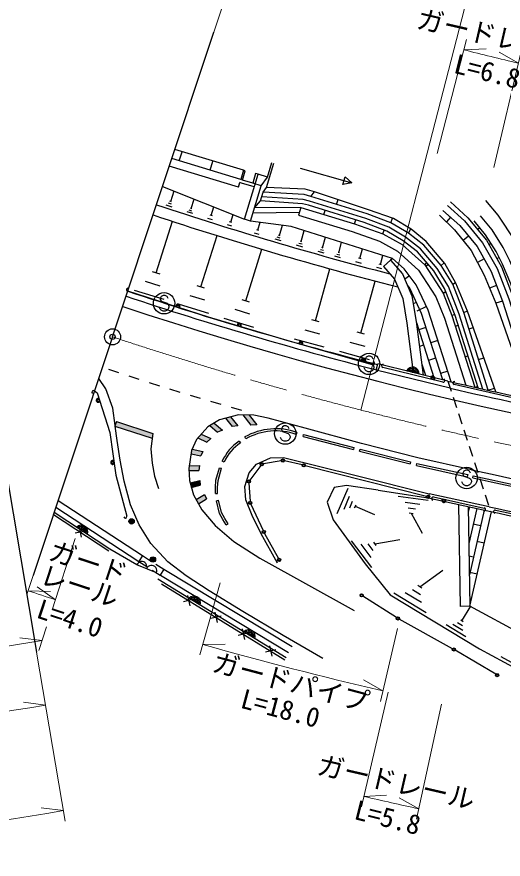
# Model space of a CAD drawing. Units: millimetres at full size, sheet at 1:1000; details may follow other scales. Extents: x 40000 to 680000, y 20000 to 380000.
# Drawn here: x 265404 to 310850, y 240676 to 319379 of the extents above; entities that cross this region are included whole.
import ezdxf
from ezdxf.enums import TextEntityAlignment as Align

# ---------------------------------------------------------------- set-up
doc = ezdxf.new("R2010")
doc.units = ezdxf.units.MM
doc.header["$LTSCALE"] = 1000
doc.header["$PDMODE"] = 32
doc.header["$PDSIZE"] = 500
doc.linetypes.add('CHAIN', pattern=[18.5, 12, -1.5, 3.5, -1.5])
for name, color, linetype, lineweight in [('M-BGD', 7, 'Continuous', 25), ('M-BMK', 2, 'CHAIN', 13), ('M-BMK-OTRS', 5, 'Continuous', 25), ('M-BMK-SRVR', 3, 'Continuous', 25), ('M-STR-HTXT', 7, 'Continuous', 13), ('M-STR-STR1', 1, 'Continuous', 25), ('M-STR-STRC', 7, 'Continuous', 25)]:
    doc.layers.add(name, color=color, linetype=linetype, lineweight=lineweight)
doc.styles.add('ＭＳ ゴシック', font='')
doc.styles.get('ＭＳ ゴシック').set_extended_font_data('MS Gothic')

msp = doc.modelspace()

# ---------------------------------------------------------------- hatches: boundary and pattern name
at = {"layer": 'M-STR-STRC'}
for points in [[(285384, 281992), (284905, 281867), (285516, 281116), (286065, 281154)], [(287103, 282168), (286519, 282178), (287272, 281236), (287819, 281273)], [(274712, 281560), (274595, 281202), (274572, 281132), (274606, 281121), (278051, 279997), (278105, 280452)], [(283852, 281429), (283442, 281187), (284162, 280574), (284634, 280763)], [(282642, 280389), (282328, 280040), (283162, 279649), (283518, 279979)], [(281781, 278992), (281724, 278867), (281680, 278553), (282607, 278351), (282787, 278773)], [(281519, 277428), (281485, 277187), (281494, 276977), (282409, 276996), (282475, 277447)], [(281590, 275849), (281708, 275415), (282543, 275605), (282499, 276057)], [(282940, 274751), (282147, 274270), (282367, 273877), (283131, 274341)]]:
    msp.add_hatch(color=256, dxfattribs=at).paths.add_polyline_path(points)

# ---------------------------------------------------------------- linework, layer by layer
at = {"layer": 'M-BGD'}
for p, q in [((286590, 305048), (280174, 306990)), ((280586, 305925), (280845, 306780)), ((286112, 303469), (279653, 305423)), ((286329, 304187), (279890, 306135)), ((283457, 305056), (283715, 305906)), ((288739, 303442), (289420, 305712)), ((288822, 304405), (289231, 305768)), ((286678, 300471), (287950, 304683)), ((288822, 304405), (287950, 304683)), ((291894, 305242), (296704, 303876)), ((286112, 303469), (286234, 303902)), ((288242, 303598), (288822, 304405)), ((295880, 303721), (296085, 304442)), ((296704, 303876), (295880, 303721)), ((296085, 304442), (296704, 303876)), ((279027, 303541), (286678, 300471)), ((279780, 302123), (280096, 303112)), ((287252, 300299), (288242, 303598)), ((288170, 302175), (288421, 303011)), ((288421, 303011), (288739, 303442)), ((292885, 302605), (293207, 303042)), ((281705, 301462), (281989, 302353)), ((295289, 301854), (295429, 302300)), ((279928, 301608), (279362, 301789)), ((279854, 301866), (279571, 301956)), ((279851, 302100), (279710, 302145)), ((281768, 301442), (281641, 301482)), ((283575, 300820), (283828, 301615)), ((287622, 301530), (288170, 302175)), ((291933, 301579), (287622, 301530)), ((291933, 301579), (291713, 300862)), ((281837, 300999), (281328, 301161)), ((281771, 301231), (281517, 301312)), ((283688, 300784), (283461, 300856)), ((285392, 300196), (285615, 300897)), ((287486, 301078), (291795, 301127)), ((294102, 300914), (294220, 301298)), ((305943, 300648), (305553, 300212)), ((278438, 295453), (279945, 300277)), ((283693, 300407), (283239, 300552)), ((285496, 299832), (285095, 299960)), ((285492, 300164), (285291, 300228)), ((287252, 300299), (286678, 300471)), ((287924, 299437), (288140, 300182)), ((289938, 298951), (290217, 299908)), ((296970, 300035), (297083, 300403)), ((300348, 300128), (300519, 300580)), ((288044, 299057), (287619, 299180)), ((288030, 299406), (287818, 299468)), ((291970, 298389), (292268, 299412)), ((299608, 299096), (299735, 299451)), ((301991, 299156), (302229, 299557)), ((308677, 299665), (308474, 299499)), ((282613, 294140), (284113, 298945)), ((290092, 298461), (289545, 298620)), ((290015, 298706), (289742, 298785)), ((290006, 298931), (289870, 298971)), ((292043, 298368), (291897, 298411)), ((293971, 297792), (294259, 298780)), ((295497, 297343), (295755, 298306)), ((307609, 298897), (307107, 298484)), ((286803, 292840), (288310, 297664)), ((292135, 297866), (291551, 298036)), ((292053, 298128), (291761, 298213)), ((294051, 297539), (293769, 297621)), ((294042, 297771), (293901, 297812)), ((297453, 296790), (297695, 297690)), ((309734, 298193), (309539, 298069)), ((294131, 297286), (293566, 297450)), ((295661, 296856), (295111, 297004)), ((295579, 297100), (295304, 297173)), ((295566, 297324), (295428, 297361)), ((297582, 296755), (297325, 296824)), ((299375, 296246), (299600, 297086)), ((300499, 296801), (300348, 296630)), ((309071, 296769), (308460, 296421)), ((310491, 296889), (310273, 296779)), ((297607, 296334), (297092, 296473)), ((299519, 295822), (299039, 295950)), ((299495, 296214), (299255, 296278)), ((300337, 296642), (299657, 296053)), ((303527, 296208), (303709, 296412)), ((303604, 296089), (303848, 296248)), ((305051, 296146), (305346, 296396)), ((278782, 295346), (278093, 295561)), ((293315, 290969), (294646, 295835)), ((302087, 295188), (301664, 294865)), ((278804, 294204), (277426, 294635)), ((297550, 289815), (298883, 294691)), ((306135, 294389), (306396, 294550)), ((279170, 292955), (276414, 293816)), ((282956, 294033), (282269, 294247)), ((301932, 294239), (302114, 294001)), ((301958, 294205), (301950, 294198)), ((302118, 294003), (303164, 291769)), ((305242, 293576), (305481, 293731)), ((310240, 294284), (309589, 294036)), ((282977, 292896), (281605, 293325)), ((287148, 292732), (286459, 292948)), ((310799, 292819), (310178, 292621)), ((283342, 291652), (280597, 292510)), ((287170, 291591), (285791, 292022)), ((302732, 292693), (302455, 292563)), ((303684, 292310), (302778, 291886)), ((287536, 290342), (284779, 291203)), ((303169, 291771), (305179, 285494)), ((306062, 291479), (306332, 291584)), ((307175, 291763), (307508, 291895)), ((293663, 290874), (292968, 291064)), ((302743, 290805), (304380, 285693)), ((306382, 290482), (306659, 290571)), ((293725, 289736), (292335, 290116)), ((297898, 289720), (297201, 289910)), ((303626, 290345), (302959, 290131)), ((307662, 290215), (308053, 290338)), ((294135, 288503), (291354, 289264)), ((297960, 288580), (296567, 288961)), ((304750, 289129), (304083, 288916)), ((298371, 287344), (295585, 288106)), ((303416, 288703), (303033, 288580)), ((304541, 287487), (303874, 287274)), ((307299, 287626), (307558, 287709)), ((308561, 287353), (309044, 287505)), ((298994, 286360), (299136, 286943)), ((305684, 285349), (299136, 286943)), ((303246, 286939), (303581, 285892)), ((305904, 284677), (298994, 286360)), ((304331, 285845), (304084, 285766)), ((305665, 286272), (304998, 286059)), ((308217, 284769), (308458, 284847)), ((309460, 284491), (310035, 284671)), ((291577, 280543), (291510, 280355)), ((292157, 280175), (292207, 280369)), ((292207, 280369), (296905, 279154)), ((286193, 279745), (286305, 279579)), ((286810, 279949), (286712, 280123)), ((292157, 280175), (296855, 278960)), ((296905, 279154), (296855, 278960)), ((297434, 278800), (297483, 278994)), ((297434, 278800), (302154, 277602)), ((297483, 278994), (302203, 277796)), ((284768, 277766), (284587, 277850)), ((302203, 277796), (302154, 277602)), ((302738, 277465), (302781, 277660)), ((302738, 277465), (307491, 276406)), ((302781, 277660), (307535, 276602)), ((307535, 276602), (307491, 276406)), ((308018, 276298), (308061, 276494)), ((283959, 274829), (284159, 274830)), ((295334, 272958), (296352, 275345)), ((299158, 275155), (303842, 274432)), ((303928, 274823), (303842, 274432)), ((309542, 273596), (303928, 274823)), ((269257, 274193), (277153, 269038)), ((295986, 273385), (296495, 274578)), ((296511, 273514), (296766, 274111)), ((301039, 274582), (303839, 274213)), ((301678, 274023), (303078, 273838)), ((303842, 274432), (309687, 273155)), ((269045, 273555), (276798, 268493)), ((296973, 273493), (297100, 273792)), ((297036, 273643), (298826, 272879)), ((301966, 273510), (302666, 273418)), ((306668, 273815), (306845, 264291)), ((307571, 273617), (307745, 264308)), ((307695, 273591), (307581, 273089)), ((308379, 273441), (307636, 270162)), ((309063, 273292), (307691, 267235)), ((307745, 264308), (309746, 273142)), ((268822, 272885), (273996, 269484)), ((274106, 269651), (268887, 273081)), ((302080, 273020), (302430, 272974)), ((302255, 272997), (303287, 271148)), ((271228, 271727), (271430, 270747)), ((284974, 271906), (285144, 272011)), ((308732, 271834), (308050, 271989)), ((271819, 271338), (270839, 271136)), ((298573, 267937), (296679, 270431)), ((298515, 268876), (297568, 270123)), ((298694, 269503), (298221, 270127)), ((298992, 269975), (298755, 270287)), ((298873, 270131), (301187, 270541)), ((307718, 270526), (307629, 270546)), ((309084, 270216), (308401, 270371)), ((276616, 268166), (274106, 269651)), ((277153, 269038), (276798, 268493)), ((276804, 268489), (277551, 268013)), ((277153, 269038), (277900, 268562)), ((308070, 268908), (307658, 269001)), ((278451, 267436), (276616, 268166)), ((278057, 267691), (278804, 267215)), ((278406, 268239), (279154, 267763)), ((279154, 267763), (278804, 267215)), ((279154, 267763), (291131, 260534)), ((303057, 266121), (305208, 267672)), ((290562, 259482), (278585, 266843)), ((278818, 267207), (290800, 259975)), ((308421, 267291), (307738, 267445)), ((278907, 266411), (290460, 259310)), ((303246, 266007), (302868, 266235)), ((281347, 265326), (281579, 264354)), ((303655, 263693), (300630, 265523)), ((303204, 264655), (301691, 265570)), ((303130, 265388), (302374, 265845)), ((281949, 264956), (280976, 264724)), ((283902, 263755), (284135, 262783)), ((307745, 264308), (306845, 264291)), ((306997, 262935), (307836, 264322)), ((307758, 264365), (307744, 264368)), ((317352, 259112), (307745, 264308)), ((284505, 263385), (283532, 263153)), ((307113, 262865), (306882, 263005)), ((286458, 262185), (286691, 261212)), ((307363, 261452), (305513, 262570)), ((307087, 262039), (306162, 262598)), ((307042, 262487), (306580, 262767)), ((287061, 261815), (286088, 261582)), ((289014, 260614), (289247, 259641)), ((289617, 260244), (288644, 260012)), ((312644, 258505), (310674, 259570))]:
    msp.add_line(p, q, dxfattribs=at)
for points in [[(286496, 304131), (286753, 305004), (286590, 305048), (286329, 304187)], [(287950, 304683), (287697, 304751), (287458, 303851)], [(287584, 303495), (287370, 303564), (286407, 303844), (286234, 303902)], [(288242, 303598), (287458, 303851), (286496, 304131), (286329, 304187)], [(292885, 302605), (292244, 302766), (288421, 303011)], [(310151, 284337), (307509, 291894), (306424, 294500), (305400, 296333), (303640, 298394), (302260, 299538), (300615, 300547), (298256, 301356), (293207, 303042), (292338, 303269), (288739, 303442)], [(292762, 302172), (292175, 302320), (288288, 302568)], [(309460, 284491), (307175, 291763), (306135, 294389), (305051, 296146), (303436, 298046), (301991, 299156), (300348, 300128), (298153, 300959), (292885, 302605)], [(292654, 301787), (292112, 301923), (288170, 302175)], [(291933, 301579), (296970, 300035), (299608, 299096), (301401, 298114), (303527, 296208), (305242, 293576), (306062, 291479), (308217, 284769)], [(308502, 284705), (306374, 291479), (305372, 294006), (304362, 295644), (302846, 297427), (301514, 298450), (299978, 299359), (297875, 300155), (292654, 301787)], [(308953, 284604), (306751, 291613), (305731, 294186), (304686, 295880), (303124, 297718), (301739, 298782), (300152, 299721), (298006, 300534), (292762, 302172)], [(305634, 301759), (307250, 300308), (308930, 298270), (310306, 295852), (311384, 293023), (313432, 286589)], [(305921, 302079), (307561, 300607), (309285, 298515), (310696, 296036), (311790, 293165), (313841, 286719)], [(309197, 302204), (310344, 300862), (311932, 298435), (313593, 294518), (314484, 291884), (317489, 282780)], [(291713, 300862), (296735, 299323), (299300, 298410), (300964, 297498), (302952, 295716), (304572, 293231), (305355, 291227), (307367, 284962)], [(304890, 300858), (306295, 299489), (307860, 297549), (309086, 295244), (310176, 292629), (312372, 286307)], [(305220, 301297), (306801, 299878), (308417, 297917), (309744, 295587), (310799, 292819), (312841, 286401)], [(314786, 286949), (312973, 292579), (312284, 294707), (311484, 296591), (310854, 297830), (309812, 299465), (308731, 300783)], [(300499, 296801), (291048, 299799), (287252, 300299)], [(314072, 286719), (312259, 292349), (311581, 294445), (310804, 296274), (310202, 297458), (309204, 299024), (308151, 300307)], [(305982, 285280), (303835, 291987), (302730, 294348), (301603, 295821), (300499, 296801), (300337, 296642)], [(299657, 296053), (300683, 294868), (301461, 293053), (301840, 290768), (302443, 286138)], [(300337, 296642), (301455, 295352), (302331, 293307), (302731, 290900), (303380, 285910)], [(289747, 268317), (288249, 271061), (287382, 272788), (286799, 274236), (286706, 275493), (287112, 276759), (287799, 277583), (289122, 278167), (290313, 278213), (297103, 276513), (303925, 274822)], [(283959, 274829), (283958, 275412), (284009, 276089), (284347, 277252), (284539, 277196)], [(284159, 274830), (284158, 275405), (284207, 276053), (284539, 277196)], [(299158, 275155), (296222, 275593), (295062, 275411), (294418, 274027), (294956, 272368), (297954, 268263), (300294, 265375), (308630, 260335), (314402, 257213), (314527, 255396)], [(284974, 271906), (284661, 272409), (284340, 272980), (284051, 274158), (284246, 274206)], [(285144, 272011), (284833, 272511), (284527, 273055), (284246, 274206)]]:
    msp.add_lwpolyline(points, dxfattribs=at)
for centre, radius, start, end in [((384886, 621566), 337000, 251.58911, 255.45503), ((384886, 621566), 338000, 251.58911, 255.62898), ((384886, 621566), 345500, 251.58911, 255.62668), ((384886, 621566), 346000, 251.58911, 255.6278), ((302384, 286039), 610, 356.70072, 155.923), ((302384, 286039), 488, 359.33884, 153.28488), ((302384, 286039), 366, 3.80229, 148.82143), ((302384, 286039), 244, 13.10815, 139.51558), ((302384, 286039), 122, 50.68626, 101.93747), ((406302, 720893), 447620, 257.03874, 258.70315), ((289604, 275014), 5871, 70.36088, 119.5123), ((289604, 275014), 5671, 70.36088, 119.5123), ((288785, 275921), 4620, 124.13043, 155.32189), ((288785, 275921), 4420, 124.13043, 155.32189), ((398417, 690388), 423842, 257.68512, 259.58794), ((398417, 690388), 423642, 257.68512, 259.58794), ((409584, 748243), 485075, 258.09794, 259.62217), ((271436, 271274), 610, 337.07624, 136.29853), ((271436, 271274), 488, 339.71437, 133.66041), ((271436, 271274), 366, 344.17781, 129.19696), ((271436, 271274), 244, 353.48367, 119.8911), ((271436, 271274), 122, 31.06178, 82.31299), ((277077, 267989), 494, 337.58706, 159.03751), ((277994, 267624), 494, 337.58706, 159.03751), ((281960, 264640), 610, 338.81615, 138.03843), ((281960, 264640), 488, 341.45427, 135.40031), ((281960, 264640), 366, 345.91772, 130.93686), ((281960, 264640), 244, 355.22358, 121.63101), ((281960, 264640), 122, 32.80169, 84.0529), ((287072, 261498), 610, 338.81615, 138.03843), ((287072, 261498), 488, 341.45427, 135.40031), ((287072, 261498), 366, 345.91772, 130.93686), ((287072, 261498), 244, 355.22358, 121.63101), ((287072, 261498), 122, 32.80169, 84.0529)]:
    msp.add_arc(centre, radius, start, end, dxfattribs=at)
at = {"layer": 'M-BMK'}
msp.add_arc((384886, 621566), 350000, 251.58911, 277.79874, dxfattribs=at)
at = {"layer": 'M-BMK-OTRS'}
for p, q in [((274346, 289480), (283821, 317944)), ((262251, 289586), (267254, 260007)), ((274346, 289480), (266923, 267180))]:
    msp.add_line(p, q, dxfattribs=at)
at = {"layer": 'M-BMK-SRVR'}
msp.add_circle((274346, 289480), 750, dxfattribs=at)
msp.add_point((274346, 289480), dxfattribs=at)
at = {"layer": 'M-STR-HTXT'}
for p, q in [((283821, 317944), (288558, 332177)), ((297563, 282634), (308790, 326211)), ((307412, 317273), (304698, 306613)), ((307165, 316304), (309251, 316392)), ((312510, 316021), (309974, 305317)), ((312279, 315048), (310471, 316092)), ((270861, 270625), (268698, 263967)), ((266923, 267180), (266368, 265512)), ((269007, 264919), (267291, 266107)), ((284407, 266509), (282500, 259774)), ((266450, 265760), (268537, 265697)), ((268181, 262376), (267460, 260157)), ((300966, 262235), (299374, 255418)), ((267769, 261108), (265697, 261363)), ((282773, 260736), (284861, 260769)), ((267254, 260007), (269923, 244231)), ((299602, 256392), (297791, 257431)), ((297627, 245558), (300114, 256273)), ((268088, 255077), (266016, 255335)), ((302758, 244404), (305098, 255152)), ((297853, 246532), (299937, 246664)), ((302971, 245381), (301144, 246393)), ((269756, 245217), (267684, 245475))]:
    msp.add_line(p, q, dxfattribs=at)
for centre, radius, start, end in [((384886, 621566), 315000, 255.71567, 256.67356), ((384886, 621566), 375000, 251.58911, 252.00041), ((203883, 634685), 379000, 269.32218, 279.7045), ((384886, 621566), 375000, 254.19867, 256.85447), ((203883, 634685), 385000, 265.29619, 279.59994), ((384886, 621566), 385000, 256.93477, 257.71543), ((203883, 634685), 395000, 272.27036, 279.59994)]:
    msp.add_arc(centre, radius, start, end, dxfattribs=at)
at = {"layer": 'M-STR-STR1'}
for p, q in [((305684, 285349), (305996, 284398)), ((306183, 283828), (306495, 282878)), ((306682, 282308), (306994, 281358)), ((307181, 280788), (307493, 279838)), ((307680, 279268), (307992, 278318)), ((308179, 277748), (308491, 276798)), ((308678, 276228), (308990, 275277)), ((309178, 274707), (309489, 273757)), ((309677, 273187), (309686, 273157))]:
    msp.add_line(p, q, dxfattribs=at)
for centre, radius, start, end in [((407148, 723299), 449551, 256.95594, 258.61442), ((409531, 747984), 485210, 258.12509, 259.64863)]:
    msp.add_arc(centre, radius, start, end, dxfattribs=at)
at = {"layer": 'M-STR-STRC'}
for p, q in [((278894, 293252), (278803, 293070)), ((278803, 293070), (278803, 292979)), ((278803, 292979), (278894, 292798)), ((279076, 293343), (278894, 293252)), ((278894, 292798), (279439, 292616)), ((279257, 293343), (279076, 293343)), ((279439, 293252), (279257, 293343)), ((279530, 293070), (279439, 293252)), ((278803, 292070), (278712, 292252)), ((278894, 291979), (278803, 292070)), ((279439, 292616), (279530, 292525)), ((279530, 292070), (279439, 291979)), ((279530, 292525), (279621, 292343)), ((279621, 292252), (279530, 292070)), ((279621, 292343), (279621, 292252)), ((279076, 291888), (278894, 291979)), ((279257, 291888), (279076, 291888)), ((279439, 291979), (279257, 291888)), ((298053, 287589), (297962, 287407)), ((297962, 287407), (297962, 287316)), ((297962, 287316), (298053, 287134)), ((298235, 287680), (298053, 287589)), ((298416, 287680), (298235, 287680)), ((298598, 287589), (298416, 287680)), ((298689, 287407), (298598, 287589)), ((297962, 286407), (297871, 286589)), ((298053, 287134), (298598, 286953)), ((298598, 286953), (298689, 286862)), ((298689, 286862), (298780, 286680)), ((298780, 286589), (298689, 286407)), ((298780, 286680), (298780, 286589)), ((305221, 285251), (299606, 286613)), ((274948, 286118), (273998, 286432)), ((275900, 285804), (275898, 285804)), ((276848, 285495), (275900, 285804)), ((298053, 286316), (297962, 286407)), ((298235, 286225), (298053, 286316)), ((298416, 286225), (298235, 286225)), ((298598, 286316), (298416, 286225)), ((298689, 286407), (298598, 286316)), ((278753, 284885), (277801, 285190)), ((280662, 284288), (279706, 284580)), ((279706, 284580), (279706, 284580)), ((282581, 283724), (281621, 284006)), ((284500, 283161), (283540, 283443)), ((285463, 282878), (285459, 282879)), ((286422, 282607), (285463, 282878)), ((284905, 281867), (285516, 281116)), ((285384, 281992), (286065, 281154)), ((286519, 282178), (287272, 281236)), ((287103, 282168), (287819, 281273)), ((274712, 281560), (274572, 281132)), ((274572, 281132), (278051, 279997)), ((274712, 281560), (278105, 280452)), ((283442, 281187), (284162, 280574)), ((283852, 281429), (284634, 280763)), ((286065, 281154), (285516, 281116)), ((287819, 281273), (287272, 281236)), ((290219, 281080), (290128, 280898)), ((290400, 281171), (290219, 281080)), ((290582, 281171), (290400, 281171)), ((290764, 281080), (290582, 281171)), ((290855, 280898), (290764, 281080)), ((282642, 280389), (283518, 279979)), ((284634, 280763), (284162, 280574)), ((290128, 280898), (290128, 280808)), ((290128, 280808), (290219, 280626)), ((290219, 280626), (290764, 280444)), ((290764, 280444), (290855, 280353)), ((290855, 280353), (290946, 280171)), ((282328, 280040), (283162, 279649)), ((283518, 279979), (283162, 279649)), ((290128, 279898), (290037, 280080)), ((290219, 279808), (290128, 279898)), ((290400, 279717), (290219, 279808)), ((290582, 279717), (290400, 279717)), ((290764, 279808), (290582, 279717)), ((290855, 279898), (290764, 279808)), ((290946, 280080), (290855, 279898)), ((290946, 280171), (290946, 280080)), ((281781, 278992), (282787, 278773)), ((282787, 278773), (282607, 278351)), ((281680, 278553), (282607, 278351)), ((290113, 277892), (288442, 277600)), ((292066, 277512), (290407, 277885)), ((281519, 277428), (282475, 277447)), ((282475, 277447), (282409, 276996)), ((288204, 277454), (287173, 276086)), ((303691, 274561), (292358, 277442)), ((281494, 276977), (282409, 276996)), ((307165, 276924), (307074, 276743)), ((307074, 276743), (307074, 276652)), ((307074, 276652), (307165, 276470)), ((307347, 277015), (307165, 276924)), ((307165, 276470), (307710, 276288)), ((307529, 277015), (307347, 277015)), ((307710, 276924), (307529, 277015)), ((307801, 276743), (307710, 276924)), ((307710, 276288), (307801, 276197)), ((281590, 275849), (282499, 276057)), ((281708, 275415), (282543, 275605)), ((282499, 276057), (282543, 275605)), ((287092, 275816), (287200, 274118)), ((307074, 275743), (306983, 275924)), ((307165, 275652), (307074, 275743)), ((307347, 275561), (307165, 275652)), ((307529, 275561), (307347, 275561)), ((307710, 275652), (307529, 275561)), ((307801, 275743), (307710, 275652)), ((307801, 276197), (307892, 276015)), ((307892, 275924), (307801, 275743)), ((307892, 276015), (307892, 275924)), ((282147, 274270), (282940, 274751)), ((282940, 274751), (283131, 274341)), ((282367, 273877), (283131, 274341)), ((304347, 274516), (309091, 273487)), ((287274, 273833), (288419, 271386)), ((288554, 271119), (289843, 268769)), ((300885, 263251), (297749, 265248)), ((306110, 260337), (301143, 263098)), ((310160, 257949), (306370, 260188))]:
    msp.add_line(p, q, dxfattribs=at)
for points in [[(298654, 286868), (290985, 289038), (283327, 291325), (275761, 293732)], [(274595, 281202), (274372, 282824), (273713, 284627), (273054, 285599)], [(317981, 282473), (312123, 283692), (306261, 285011)], [(272665, 284431), (272911, 284244), (274081, 280534), (274642, 276568), (275679, 272727)], [(307903, 277056), (302884, 278185), (297612, 279518), (292351, 280945), (288903, 281896), (287551, 282161), (286121, 282185), (284348, 281722), (283264, 281082), (282188, 279884), (281724, 278867), (281485, 277187), (281537, 276043), (281898, 274713), (282682, 273315), (283942, 271839), (285692, 270371), (288100, 268807), (296938, 263915)], [(294002, 259435), (290303, 261570), (286535, 263826), (283384, 265736), (281218, 267160), (279529, 268446), (277913, 270175), (276834, 271908), (276028, 273786), (275432, 275997), (275047, 277947), (274791, 279781), (274606, 281121)], [(278105, 280452), (277931, 279007), (278042, 277681), (278264, 276447), (278632, 275318)], [(310133, 273282), (315938, 272076), (321752, 270975)]]:
    msp.add_lwpolyline(points, dxfattribs=at)
for centre, radius in [((279166, 292616), 1000), ((280466, 292353), 112), ((280466, 292353), 100), ((286197, 290585), 100), ((291949, 288882), 100), ((298325, 286953), 1000), ((297722, 287248), 100), ((304276, 285596), 100), ((273011, 283551), 100), ((290491, 280444), 1000), ((274362, 277745), 100), ((290261, 277917), 150), ((290261, 277917), 120), ((290261, 277917), 100), ((288294, 277574), 150), ((288294, 277574), 120), ((288294, 277574), 100), ((292213, 277479), 150), ((292213, 277479), 120), ((292213, 277479), 100), ((307438, 276288), 1000), ((287083, 275966), 150), ((287083, 275966), 120), ((287083, 275966), 100), ((303836, 274524), 150), ((287210, 273969), 150), ((287210, 273969), 120), ((287210, 273969), 100), ((303836, 274524), 120), ((303836, 274524), 100), ((305301, 274194), 100), ((276126, 272239), 250), ((276126, 272239), 204), ((276126, 272239), 159), ((276126, 272239), 114), ((276126, 272239), 68.2), ((276126, 272239), 22.7), ((288482, 271250), 150), ((288482, 271250), 120), ((288482, 271250), 100), ((278117, 268674), 250), ((278117, 268674), 204), ((278117, 268674), 159), ((278117, 268674), 114), ((278117, 268674), 68.2), ((278117, 268674), 22.7), ((289915, 268638), 150), ((289915, 268638), 120), ((289915, 268638), 100), ((297623, 265329), 150), ((297623, 265329), 120), ((297623, 265329), 100), ((301012, 263171), 150), ((301012, 263171), 120), ((301012, 263171), 100), ((306241, 260265), 150), ((306241, 260265), 120), ((306241, 260265), 100), ((310289, 257873), 150), ((310289, 257873), 120), ((310289, 257873), 100)]:
    msp.add_circle(centre, radius, dxfattribs=at)
for centre, radius, start, end in [((275807, 293875), 150, 72.35086, 252.35086), ((384886, 621566), 347000, 251.58911, 277.79874), ((280466, 292353), 188, 305.48096, 199.22075), ((280466, 292353), 150, 293.76048, 210.94123), ((286197, 290585), 188, 306.49912, 200.23892), ((286197, 290585), 150, 294.77864, 211.9594), ((286197, 290585), 112, 253.36904, 253.36901), ((291949, 288882), 188, 307.32942, 201.06922), ((291949, 288882), 150, 295.60894, 212.7897), ((291949, 288882), 112, 254.19934, 254.19929), ((297722, 287248), 188, 307.32942, 201.06922), ((297722, 287248), 150, 295.60894, 212.7897), ((297722, 287248), 112, 254.19934, 254.19929), ((298694, 287012), 150, 254.19932, 74.19932), ((299641, 286759), 150, 76.35934, 256.35934), ((304276, 285596), 188, 309.48945, 203.22924), ((304276, 285596), 150, 297.76897, 214.94972), ((304276, 285596), 112, 256.35936, 256.35932), ((305256, 285397), 150, 256.35934, 76.35934), ((306294, 285157), 150, 77.31711, 257.31711), ((272574, 284312), 150, 52.7077, 232.7077), ((273011, 283551), 188, 70.63472, 324.37452), ((273011, 283551), 150, 58.91424, 336.095), ((273011, 283551), 112, 17.50465, 17.5046), ((274362, 277745), 188, 61.18147, 314.92127), ((274362, 277745), 150, 49.46099, 326.64175), ((274362, 277745), 112, 8.0514, 8.05134), ((384897, 621842), 353272, 257.41173, 277.79085), ((304315, 274369), 150, 77.76446, 257.76446), ((305301, 274194), 188, 130.89456, 24.63436), ((305301, 274194), 150, 119.17408, 36.35484), ((305301, 274194), 112, 77.76449, 77.76443), ((309059, 273341), 150, 257.76446, 77.76446), ((310103, 273135), 150, 78.26855, 258.26855), ((275534, 272687), 150, 195.11173, 15.11173)]:
    msp.add_arc(centre, radius, start, end, dxfattribs=at)

# ---------------------------------------------------------------- texts
at = {"layer": 'M-STR-HTXT', "style": 'ＭＳ ゴシック'}
for s, rotation, p in [('ガードレール', 347.009, (309832, 316152)), ('ガード', 341.795, (271640, 267034)), ('レール', 341.795, (270804, 264799)), ('ガードパイプ', 345.13, (290647, 255818)), ('ガードレール', 347.017, (300522, 246435))]:
    msp.add_text(s, height=1833, rotation=rotation, dxfattribs=at).set_placement(p, align=Align.BOTTOM_CENTER)
for s, rotation, p in [('L=6.8', 345.866, (309597, 315180)), ('L=4.0', 341.795, (270656, 264042)), ('L=18.0', 345.13, (290281, 255659)), ('L=5.8', 345.833, (300288, 245463))]:
    msp.add_text(s, height=1833, rotation=rotation, dxfattribs=at).set_placement(p, align=Align.TOP_CENTER)

doc.saveas('drawing.dxf')
